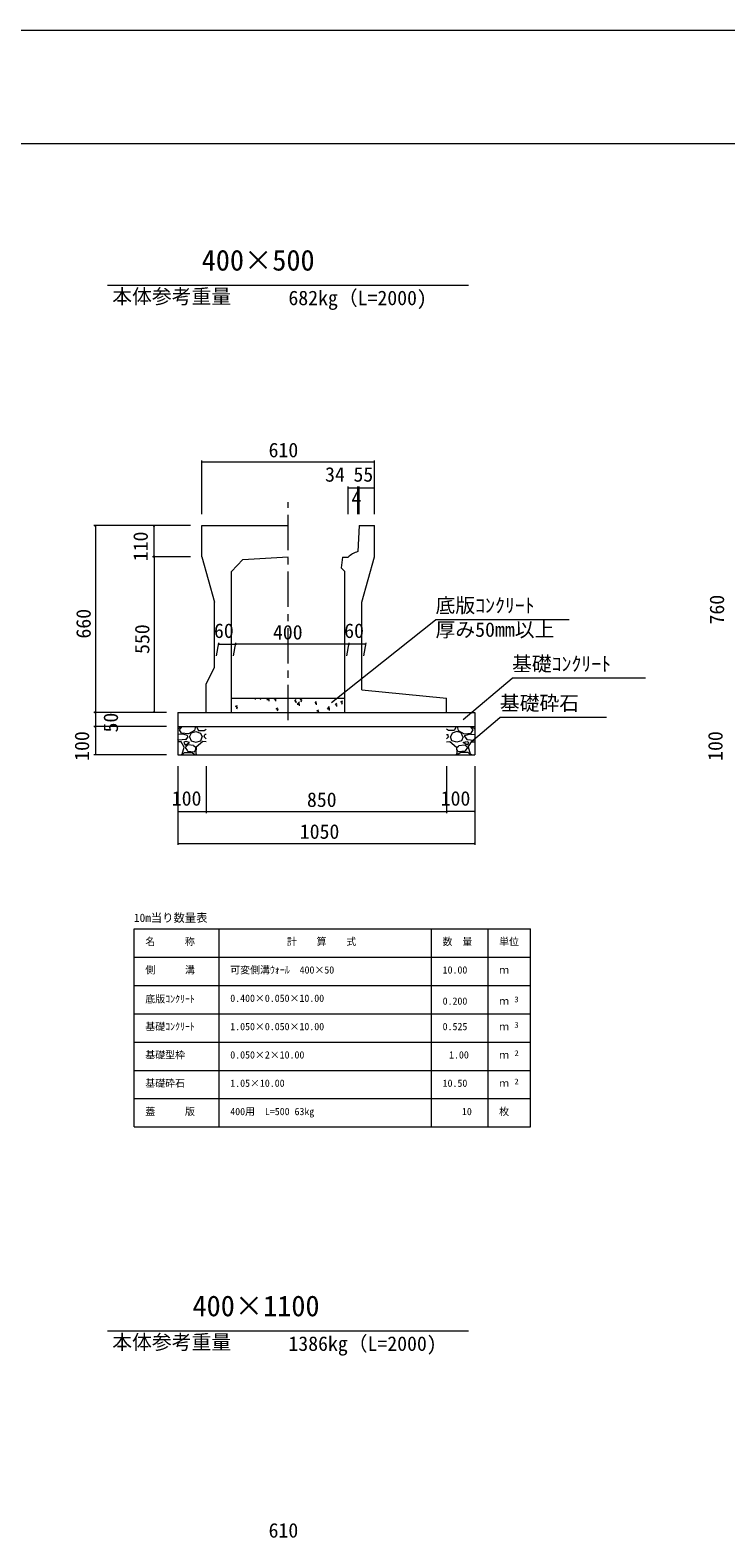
# Model space of a CAD drawing. Units: millimetres on the paper, scale 1:20. Extents: x 0 to 841, y 0 to 594.
# Drawn here: x 194.1 to 317, y 327.8 to 594 of the extents above; entities that cross this region are included whole.
import ezdxf
from ezdxf.enums import TextEntityAlignment as Align

# ---------------------------------------------------------------- set-up
doc = ezdxf.new("R2010")
doc.units = ezdxf.units.MM
doc.linetypes.add('USER1', pattern=[10, 6.25, -1.25, 1.25, -1.25])
for name, color, linetype, lineweight in [('D-STR-DIM（寸法）', 7, 'Continuous', 18), ('D-STR-HTXT（旗揚げ）', 4, 'Continuous', 18), ('D-STR-STRn（構造物）', 5, 'Continuous', 18), ('D-STR（構造物外形線）', 1, 'Continuous', 18), ('D-TTL(外枠）', 2, 'Continuous', 18), ('DEFPOINTS_2', 8, 'Continuous', 18)]:
    doc.layers.add(name, color=color, linetype=linetype, lineweight=lineweight)
doc.layers.add('D-STR-TXT（文字）', color=7, linetype='Continuous')
doc.styles.add('ＭＳ ゴシック', font='')
doc.styles.get('ＭＳ ゴシック').set_extended_font_data('MS Gothic')

msp = doc.modelspace()

# ---------------------------------------------------------------- linework, layer by layer
at = {"layer": 'D-STR-DIM（寸法）'}
for p, q in [((224.378, 508.525), (224.378, 518.014)), ((224.378, 517.764), (224.528, 517.789)), ((224.378, 517.764), (224.398, 517.764)), ((224.528, 517.739), (224.378, 517.764)), ((224.398, 517.764), (254.858, 517.764)), ((254.728, 517.789), (254.878, 517.764)), ((254.878, 517.764), (254.728, 517.739)), ((254.878, 517.764), (254.858, 517.764)), ((254.878, 508.525), (254.878, 518.014)), ((250.233, 508.525), (250.233, 513.431)), ((250.233, 513.181), (250.383, 513.206)), ((250.233, 513.181), (250.253, 513.181)), ((250.383, 513.156), (250.233, 513.181)), ((250.253, 513.181), (251.923, 513.181)), ((251.793, 513.206), (251.943, 513.181)), ((251.943, 513.181), (251.793, 513.156)), ((251.943, 513.181), (251.923, 513.181)), ((251.943, 508.525), (251.943, 513.431)), ((251.943, 508.525), (251.943, 513.431)), ((251.943, 513.181), (252.093, 513.206)), ((251.943, 513.181), (251.963, 513.181)), ((252.093, 513.156), (251.943, 513.181)), ((252.132, 513.181), (251.963, 513.181)), ((252.002, 513.206), (252.152, 513.181)), ((252.152, 513.181), (252.002, 513.156)), ((252.152, 513.181), (252.132, 513.181)), ((252.152, 508.516), (252.152, 513.431)), ((252.152, 508.516), (252.152, 513.431)), ((252.152, 513.181), (252.302, 513.206)), ((252.152, 513.181), (252.172, 513.181)), ((252.302, 513.156), (252.152, 513.181)), ((252.172, 513.181), (254.858, 513.181)), ((254.728, 513.206), (254.878, 513.181)), ((254.878, 513.181), (254.728, 513.156)), ((254.878, 513.181), (254.858, 513.181)), ((254.878, 508.525), (254.878, 513.431)), ((222.378, 506.525), (205.331, 506.525)), ((205.556, 506.375), (205.581, 506.525)), ((205.581, 506.525), (205.581, 506.505)), ((205.581, 506.525), (205.606, 506.375)), ((205.581, 506.505), (205.581, 473.545)), ((222.378, 506.525), (215.692, 506.525)), ((215.917, 506.375), (215.942, 506.525)), ((215.942, 506.525), (215.942, 506.505)), ((215.942, 506.525), (215.967, 506.375)), ((215.942, 501.045), (215.942, 506.505)), ((222.378, 501.025), (215.692, 501.025)), ((217.035, 501.025), (215.692, 501.025)), ((215.942, 501.025), (215.917, 501.175)), ((215.917, 500.875), (215.942, 501.025)), ((215.967, 501.175), (215.942, 501.025)), ((215.942, 501.025), (215.942, 501.045)), ((215.942, 501.025), (215.942, 501.005)), ((215.942, 501.025), (215.967, 500.875)), ((215.942, 501.005), (215.942, 473.545)), ((226.98, 483.525), (227.388, 485.839)), ((227.344, 485.589), (227.494, 485.614)), ((227.344, 485.589), (227.364, 485.589)), ((227.494, 485.564), (227.344, 485.589)), ((227.364, 485.589), (230.324, 485.589)), ((229.98, 483.525), (230.388, 485.839)), ((229.98, 483.525), (230.388, 485.839)), ((230.194, 485.614), (230.344, 485.589)), ((230.344, 485.589), (230.194, 485.564)), ((230.344, 485.589), (230.324, 485.589)), ((230.344, 485.589), (230.494, 485.614)), ((230.344, 485.589), (230.364, 485.589)), ((230.494, 485.564), (230.344, 485.589)), ((250.324, 485.589), (230.364, 485.589)), ((249.98, 483.525), (250.388, 485.839)), ((249.98, 483.525), (250.388, 485.839)), ((250.194, 485.614), (250.344, 485.589)), ((250.344, 485.589), (250.194, 485.564)), ((250.344, 485.589), (250.324, 485.589)), ((250.344, 485.589), (250.494, 485.614)), ((250.344, 485.589), (250.364, 485.589)), ((250.494, 485.564), (250.344, 485.589)), ((253.324, 485.589), (250.364, 485.589)), ((252.98, 483.525), (253.388, 485.839)), ((253.194, 485.614), (253.344, 485.589)), ((253.344, 485.589), (253.194, 485.564)), ((253.344, 485.589), (253.324, 485.589)), ((218.128, 473.525), (205.331, 473.525)), ((218.128, 473.525), (205.331, 473.525)), ((205.581, 473.525), (205.556, 473.675)), ((205.556, 473.375), (205.581, 473.525)), ((205.606, 473.675), (205.581, 473.525)), ((205.581, 473.525), (205.581, 473.545)), ((205.581, 473.525), (205.581, 473.505)), ((205.581, 473.525), (205.606, 473.375)), ((205.581, 473.505), (205.581, 471.045)), ((218.128, 473.525), (215.692, 473.525)), ((215.942, 473.525), (215.917, 473.675)), ((215.967, 473.675), (215.942, 473.525)), ((215.942, 473.525), (215.942, 473.545)), ((218.128, 471.025), (205.331, 471.025)), ((218.128, 471.025), (205.331, 471.025)), ((205.581, 471.025), (205.556, 471.175)), ((205.556, 470.875), (205.581, 471.025)), ((205.606, 471.175), (205.581, 471.025)), ((205.581, 471.025), (205.581, 471.045)), ((205.581, 471.025), (205.581, 471.005)), ((205.581, 471.025), (205.606, 470.875)), ((205.581, 471.005), (205.581, 466.045)), ((218.128, 466.025), (205.331, 466.025)), ((205.581, 466.025), (205.556, 466.175)), ((205.606, 466.175), (205.581, 466.025)), ((205.581, 466.025), (205.581, 466.045)), ((220.128, 464.025), (220.128, 450.152)), ((220.128, 464.025), (220.128, 455.775)), ((225.128, 464.025), (225.128, 455.775)), ((225.128, 464.025), (225.128, 455.775)), ((267.628, 464.025), (267.628, 455.775)), ((267.628, 464.025), (267.628, 455.775)), ((272.628, 464.025), (272.628, 455.775)), ((272.628, 464.025), (272.628, 450.152)), ((220.128, 456.025), (220.278, 456.05)), ((220.128, 456.025), (220.148, 456.025)), ((220.278, 456), (220.128, 456.025)), ((220.148, 456.025), (225.108, 456.025)), ((224.978, 456.05), (225.128, 456.025)), ((225.128, 456.025), (224.978, 456)), ((225.128, 456.025), (225.108, 456.025)), ((225.128, 456.025), (225.278, 456.05)), ((225.128, 456.025), (225.148, 456.025)), ((225.278, 456), (225.128, 456.025)), ((225.148, 456.025), (267.608, 456.025)), ((267.478, 456.05), (267.628, 456.025)), ((267.628, 456.025), (267.478, 456)), ((267.628, 456.025), (267.608, 456.025)), ((267.628, 456.025), (267.778, 456.05)), ((267.628, 456.025), (267.648, 456.025)), ((267.778, 456), (267.628, 456.025)), ((272.608, 456.025), (267.648, 456.025)), ((272.478, 456.05), (272.628, 456.025)), ((272.628, 456.025), (272.478, 456)), ((272.628, 456.025), (272.608, 456.025)), ((220.128, 450.402), (220.278, 450.427)), ((220.128, 450.402), (220.148, 450.402)), ((220.278, 450.377), (220.128, 450.402)), ((220.148, 450.402), (272.608, 450.402)), ((272.478, 450.427), (272.628, 450.402)), ((272.628, 450.402), (272.478, 450.377)), ((272.628, 450.402), (272.608, 450.402))]:
    msp.add_line(p, q, dxfattribs=at)
at = {"layer": 'D-STR-HTXT（旗揚げ）'}
for p, q in [((207.736, 549), (271.52, 549)), ((247.322, 475.29), (265.672, 489.885)), ((289.27, 489.885), (265.672, 489.885)), ((270.534, 472.294), (279.179, 479.558)), ((302.778, 479.558), (279.179, 479.558)), ((271.945, 468.365), (277.029, 472.627)), ((295.892, 472.627), (277.029, 472.627)), ((212.449, 435.339), (282.449, 435.339)), ((212.449, 400.339), (212.449, 435.339)), ((227.449, 400.339), (227.449, 435.339)), ((264.949, 400.339), (264.949, 435.339)), ((274.949, 419.339), (274.949, 435.339)), ((274.949, 400.339), (274.949, 435.339)), ((282.449, 400.339), (282.449, 435.339)), ((212.449, 430.339), (282.449, 430.339)), ((212.449, 425.339), (282.449, 425.339)), ((212.449, 420.339), (282.449, 420.339)), ((212.449, 415.339), (282.449, 415.339)), ((212.449, 410.339), (282.449, 410.339)), ((212.449, 405.339), (282.449, 405.339)), ((212.449, 400.339), (282.449, 400.339)), ((207.736, 364.366), (271.52, 364.366))]:
    msp.add_line(p, q, dxfattribs=at)
at = {"layer": 'D-STR-STRn（構造物）', "color": 7, "linetype": 'USER1'}
msp.add_line((239.628, 472.159), (239.628, 510.68), dxfattribs=at)
at = {"layer": 'D-STR-STRn（構造物）', "color": 7}
for p, q in [((229.628, 476.025), (249.628, 476.025)), ((230.36, 474.636), (230.71, 474.771)), ((230.36, 474.636), (230.608, 474.468)), ((230.569, 474.191), (230.67, 474.493)), ((233.889, 475.83), (233.853, 476.025)), ((234.77, 475.804), (234.844, 476.025)), ((235.891, 475.827), (236.081, 476.025)), ((235.891, 475.827), (236.336, 475.758)), ((236.294, 475.536), (236.238, 476.01)), ((237.215, 475.821), (237.387, 476.025)), ((237.215, 475.821), (237.514, 475.795)), ((237.475, 475.516), (237.417, 475.829)), ((237.545, 474.236), (237.895, 474.37)), ((237.545, 474.236), (237.794, 474.068)), ((237.755, 473.791), (237.856, 474.093)), ((240.801, 475.507), (241.042, 475.794)), ((240.801, 475.507), (241.1, 475.481)), ((241.062, 475.202), (241.004, 475.516)), ((241.227, 475), (241.617, 475.406)), ((241.227, 475), (241.672, 474.931)), ((241.63, 474.708), (241.575, 475.183)), ((241.746, 475.848), (242.096, 475.983)), ((241.747, 475.848), (241.995, 475.681)), ((241.956, 475.403), (242.057, 475.705)), ((244.388, 475.193), (244.629, 475.48)), ((244.388, 475.193), (244.687, 475.167)), ((244.648, 474.889), (244.59, 475.202)), ((244.731, 473.835), (245.081, 473.97)), ((246.564, 474.172), (246.953, 474.578)), ((246.564, 474.172), (247.008, 474.103)), ((246.966, 473.88), (246.911, 474.355)), ((247.974, 474.879), (248.215, 475.167)), ((247.974, 474.879), (248.273, 474.853)), ((248.234, 474.575), (248.176, 474.888)), ((248.932, 475.448), (249.282, 475.582)), ((248.932, 475.448), (249.181, 475.28)), ((249.141, 475.003), (249.243, 475.305)), ((244.731, 473.835), (244.98, 473.668)), ((244.986, 473.525), (245.042, 473.692))]:
    msp.add_line(p, q, dxfattribs=at)
at = {"layer": 'D-STR-STRn（構造物）'}
for p, q in [((220.128, 473.525), (220.128, 466.025)), ((220.128, 473.525), (272.628, 473.525)), ((272.628, 473.525), (272.628, 466.025)), ((220.128, 471.025), (272.628, 471.025)), ((220.128, 470.59), (220.691, 471.025)), ((220.891, 469.717), (220.128, 469.637)), ((220.335, 468.639), (220.128, 468.865)), ((221.483, 468.726), (220.333, 468.626)), ((220.437, 470.473), (220.933, 471.025)), ((220.796, 469.87), (220.446, 470.47)), ((222.033, 469.783), (220.783, 469.883)), ((221.885, 469.476), (220.885, 469.726)), ((221.937, 469.223), (221.487, 468.723)), ((221.937, 469.22), (221.887, 469.47)), ((223.089, 470.319), (222.039, 469.769)), ((222.182, 469.224), (222.482, 468.524)), ((222.235, 469.223), (222.535, 469.923)), ((222.537, 469.923), (223.337, 470.173)), ((223.288, 471.023), (223.088, 470.323)), ((223.335, 470.173), (224.135, 469.873)), ((223.459, 471.025), (223.728, 470.384)), ((223.734, 470.37), (224.784, 470.32)), ((224.137, 469.871), (224.437, 469.221)), ((224.185, 468.525), (224.435, 469.225)), ((224.785, 469.224), (224.935, 469.624)), ((225.128, 468.865), (224.785, 469.239)), ((224.787, 470.327), (225.128, 470.59)), ((225.128, 469.637), (224.941, 469.617)), ((267.969, 470.327), (267.628, 470.59)), ((267.628, 469.637), (267.815, 469.617)), ((267.628, 468.865), (267.971, 469.239)), ((267.97, 469.224), (267.82, 469.624)), ((269.022, 470.37), (267.972, 470.32)), ((268.618, 469.871), (268.318, 469.221)), ((268.571, 468.525), (268.321, 469.225)), ((269.421, 470.173), (268.621, 469.873)), ((269.297, 471.025), (269.027, 470.384)), ((270.219, 469.923), (269.419, 470.173)), ((269.467, 471.023), (269.667, 470.323)), ((269.667, 470.319), (270.717, 469.769)), ((270.52, 469.223), (270.22, 469.923)), ((270.574, 469.224), (270.274, 468.524)), ((270.722, 469.783), (271.972, 469.883)), ((270.819, 469.22), (270.869, 469.47)), ((270.819, 469.223), (271.269, 468.723)), ((270.871, 469.476), (271.871, 469.726)), ((271.273, 468.726), (272.423, 468.626)), ((272.319, 470.473), (271.822, 471.025)), ((271.865, 469.717), (272.628, 469.637)), ((271.959, 469.87), (272.309, 470.47)), ((272.628, 470.59), (272.065, 471.025)), ((272.421, 468.639), (272.628, 468.865)), ((220.738, 468.318), (220.128, 468.369)), ((220.128, 466.025), (253.628, 466.025)), ((220.128, 466.025), (272.628, 466.025)), ((220.691, 466.025), (220.887, 466.177)), ((221.298, 467.426), (220.748, 468.326)), ((220.887, 466.171), (221.287, 467.421)), ((220.933, 466.025), (221.337, 466.473)), ((221.235, 468.273), (221.435, 467.773)), ((221.586, 468.421), (221.236, 468.271)), ((221.337, 466.473), (222.637, 466.473)), ((221.435, 467.774), (222.185, 468.224)), ((221.435, 467.325), (221.835, 466.725)), ((221.936, 467.823), (221.436, 467.323)), ((222.188, 468.224), (221.588, 468.424)), ((221.838, 466.721), (223.088, 466.571)), ((222.942, 467.676), (221.942, 467.826)), ((222.483, 468.519), (223.333, 468.269)), ((222.635, 466.484), (223.285, 466.034)), ((223.347, 467.312), (222.947, 467.662)), ((223.088, 466.574), (223.338, 467.024)), ((223.328, 466.334), (223.459, 466.025)), ((223.384, 467.375), (223.334, 466.325)), ((223.337, 467.023), (223.337, 467.323)), ((223.339, 468.27), (224.189, 468.52)), ((224.538, 468.423), (223.388, 467.373)), ((225.128, 468.369), (224.538, 468.418)), ((267.628, 468.369), (268.218, 468.418)), ((268.218, 468.423), (269.368, 467.373)), ((269.416, 468.27), (268.566, 468.52)), ((269.427, 466.334), (269.297, 466.025)), ((269.371, 467.375), (269.421, 466.325)), ((269.409, 467.312), (269.809, 467.662)), ((269.668, 466.574), (269.418, 467.024)), ((269.419, 467.023), (269.419, 467.323)), ((270.273, 468.519), (269.423, 468.269)), ((270.121, 466.484), (269.471, 466.034)), ((270.918, 466.721), (269.668, 466.571)), ((269.813, 467.676), (270.813, 467.826)), ((271.419, 466.473), (270.119, 466.473)), ((270.568, 468.224), (271.168, 468.424)), ((271.321, 467.774), (270.571, 468.224)), ((270.819, 467.823), (271.319, 467.323)), ((271.321, 467.325), (270.921, 466.725)), ((271.17, 468.421), (271.52, 468.271)), ((271.521, 468.273), (271.321, 467.773)), ((271.822, 466.025), (271.419, 466.473)), ((271.458, 467.426), (272.008, 468.326)), ((271.869, 466.171), (271.469, 467.421)), ((272.065, 466.025), (271.869, 466.177)), ((272.018, 468.318), (272.628, 468.369))]:
    msp.add_line(p, q, dxfattribs=at)
at = {"layer": 'D-STR（構造物外形線）'}
for p, q in [((224.378, 501.025), (224.378, 506.525)), ((224.378, 506.525), (239.628, 506.525)), ((252.153, 506.525), (251.943, 501.933)), ((252.153, 506.525), (254.878, 506.525)), ((254.878, 501.025), (254.878, 506.525)), ((224.378, 501.025), (226.628, 493.025)), ((229.628, 498.425), (231.624, 500.545)), ((231.624, 500.545), (239.628, 501.025)), ((249.233, 500.925), (249.02, 499.071)), ((249.233, 500.925), (250.233, 500.925)), ((252.628, 493.025), (254.878, 501.025)), ((229.628, 473.525), (229.628, 498.425)), ((249.02, 499.071), (249.628, 498.425)), ((249.628, 473.525), (249.628, 498.425)), ((226.628, 481.525), (226.628, 493.025)), ((252.628, 477.525), (252.628, 493.025)), ((225.128, 478.525), (226.628, 481.525)), ((225.128, 473.525), (225.128, 478.525)), ((252.628, 477.525), (267.628, 476.025)), ((267.628, 473.525), (267.628, 476.025)), ((225.128, 473.525), (229.628, 473.525)), ((249.628, 473.525), (254.128, 473.525)), ((249.628, 473.525), (267.628, 473.525))]:
    msp.add_line(p, q, dxfattribs=at)
msp.add_arc((253.055, 498.09), 4, 106.13239, 134.86529, dxfattribs=at)
at = {"layer": 'D-TTL(外枠）'}
msp.add_line((25, 574), (820, 574), dxfattribs=at)
at = {"layer": 'DEFPOINTS_2'}
msp.add_line((0, 594), (841, 594), dxfattribs=at)

# ---------------------------------------------------------------- texts
at = {"layer": 'D-STR-DIM（寸法）', "style": 'ＭＳ ゴシック'}
for s, p in [('610', (236.181, 517.814)), ('34', (246.157, 513.506)), ('55', (251.171, 513.506)), ('4', (250.815, 509.31)), ('60', (226.535, 485.914)), ('400', (236.951, 485.639)), ('60', (249.535, 485.914)), ('100', (219.083, 456.304)), ('850', (242.958, 456.075)), ('100', (266.583, 456.304)), ('1050', (241.696, 450.452)), ('610', (236.181, 327.064))]:
    msp.add_text(s, height=2.566, dxfattribs=at).set_placement(p, align=Align.BOTTOM_LEFT)
for s, p in [('110', (215.617, 500.231)), ('760', (317.416, 489.061)), ('660', (205.531, 486.578)), ('550', (215.892, 483.855)), ('50', (210.35, 469.992)), ('100', (205.256, 464.981)), ('100', (317.141, 464.981))]:
    msp.add_text(s, height=2.566, rotation=90, dxfattribs=at).set_placement(p, align=Align.BOTTOM_LEFT)
at = {"layer": 'D-STR-TXT（文字）', "style": 'ＭＳ ゴシック'}
for s, height, p in [('400×500', 3.666, (224.362, 550.449)), ('本体参考重量', 2.566, (208.567, 544.933)), ('682kg（L=2000)', 2.566, (239.687, 544.67)), ('底版ｺﾝｸﾘｰﾄ', 2.566, (265.672, 490.385)), ('厚み50mm以上', 2.566, (265.672, 486.113)), ('基礎ｺﾝｸﾘｰﾄ', 2.566, (279.179, 480.058)), ('基礎砕石', 2.566, (277.029, 473.127)), ('10m当り数量表', 1.466, (212.394, 436.102)), ('名\u3000\u3000\u3000称', 1.283, (214.41, 432.041)), ('計\u3000\u3000算\u3000\u3000式', 1.283, (239.414, 432.041)), ('数\u3000量', 1.283, (266.91, 432.041)), ('単位', 1.283, (276.91, 432.041)), ('側\u3000\u3000\u3000溝', 1.283, (214.41, 427.041)), ('可変側溝ｳｫｰﾙ\u3000400×50', 1.283, (229.41, 427.041)), ('10.00', 1.283, (266.924, 427.041)), ('ｍ', 1.283, (276.91, 427.041)), ('底版ｺﾝｸﾘｰﾄ', 1.283, (214.41, 421.908)), ('0.400×0.050×10.00', 1.283, (229.41, 422.041)), ('3', 1.026, (279.611, 422.043)), ('0.200', 1.283, (266.924, 421.541)), ('ｍ', 1.283, (276.91, 421.541)), ('基礎ｺﾝｸﾘｰﾄ', 1.283, (214.41, 417.041)), ('1.050×0.050×10.00', 1.283, (229.41, 417.041)), ('0.525', 1.283, (266.924, 417.041)), ('ｍ', 1.283, (276.91, 417.041)), ('3', 1.026, (279.611, 417.543)), ('基礎型枠', 1.283, (214.41, 412.041)), ('0.050×2×10.00', 1.283, (229.41, 412.041)), ('1.00', 1.283, (268.061, 412.041)), ('ｍ', 1.283, (276.91, 412.041)), ('2', 1.026, (279.611, 412.543)), ('基礎砕石', 1.283, (214.41, 407.041)), ('1.05×10.00', 1.283, (229.41, 407.041)), ('10.50', 1.283, (266.924, 407.041)), ('ｍ', 1.283, (276.91, 407.041)), ('2', 1.026, (279.611, 407.543)), ('蓋\u3000\u3000\u3000版', 1.283, (214.41, 402.041)), ('400用\u3000L=500 63kg', 1.283, (229.41, 402.041)), ('10', 1.283, (270.335, 402.041)), ('枚', 1.283, (276.91, 402.041)), ('400×1100', 3.666, (222.738, 365.815)), ('本体参考重量', 2.566, (208.567, 360.3)), ('1386kg（L=2000)', 2.566, (239.687, 360.036))]:
    msp.add_text(s, height=height, dxfattribs=at).set_placement(p, align=Align.BOTTOM_LEFT)

doc.saveas('drawing.dxf')
